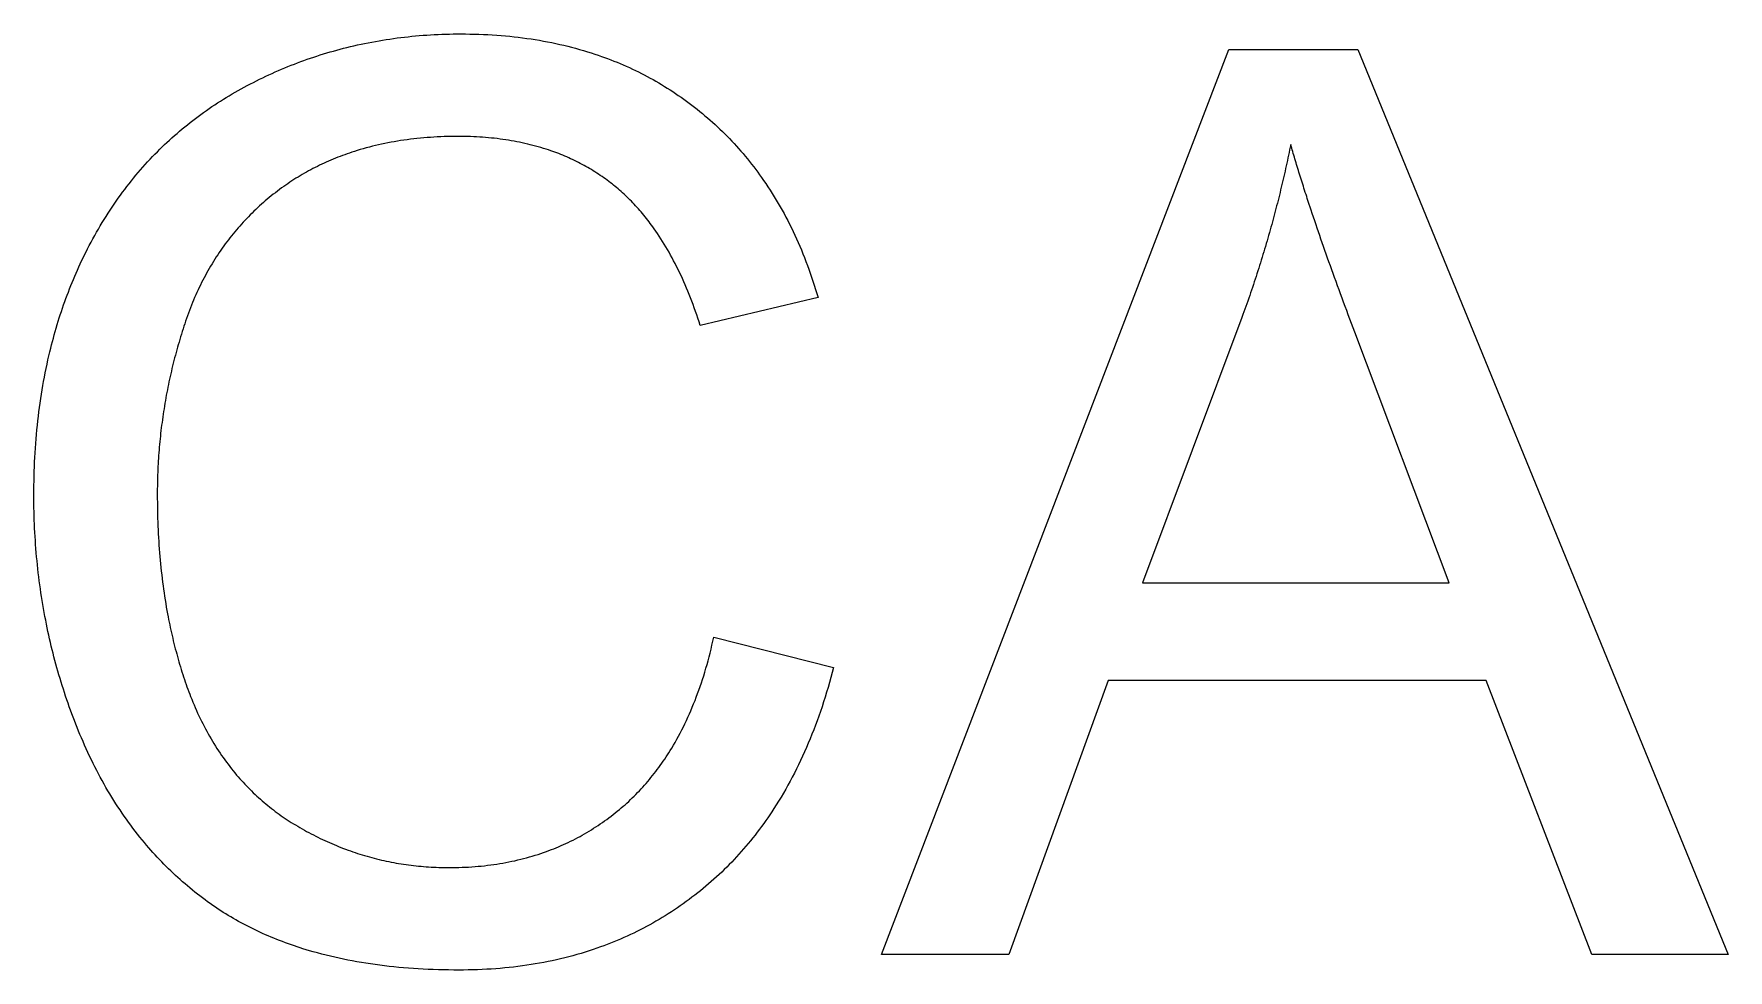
# Model space of a CAD drawing. Extents: x -115 to 95, y -60 to 60.
# Drawn here: x -68.6 to -62.98, y -1.55 to 1.55 of the extents above; entities that cross this region are included whole.
import ezdxf

# ---------------------------------------------------------------- set-up
doc = ezdxf.new("R2010")
doc.units = 0
doc.layers.add('ENGRAVE', color=5, linetype='Continuous')

msp = doc.modelspace()

# ---------------------------------------------------------------- linework, layer by layer
at = {"layer": 'ENGRAVE', "color": 5}
for points in [[(-67.9144, 1.369), (-67.9042, 1.3745), (-67.8941, 1.3799), (-67.8839, 1.3853), (-67.8737, 1.3906), (-67.8635, 1.3958), (-67.8532, 1.4008), (-67.8429, 1.4058), (-67.8325, 1.4108), (-67.8222, 1.4156), (-67.8118, 1.4203), (-67.8013, 1.425), (-67.7909, 1.4296), (-67.7804, 1.4341), (-67.7699, 1.4385), (-67.7593, 1.4428), (-67.7487, 1.4471), (-67.7381, 1.4512), (-67.7275, 1.4553), (-67.7168, 1.4593), (-67.7061, 1.4632), (-67.6954, 1.467), (-67.6846, 1.4707), (-67.6738, 1.4744), (-67.663, 1.4779), (-67.6521, 1.4814), (-67.6412, 1.4848), (-67.6303, 1.4881), (-67.6194, 1.4913), (-67.6085, 1.4945), (-67.5976, 1.4975), (-67.5865, 1.5005), (-67.5753, 1.5034), (-67.5638, 1.5063), (-67.5521, 1.5091), (-67.5404, 1.5119), (-67.5285, 1.5146), (-67.5167, 1.5172), (-67.5049, 1.5196), (-67.493, 1.522), (-67.4812, 1.5243), (-67.4693, 1.5265), (-67.4573, 1.5286), (-67.4453, 1.5306), (-67.4333, 1.5325), (-67.4212, 1.5343), (-67.4092, 1.536), (-67.397, 1.5377), (-67.3849, 1.5392), (-67.3727, 1.5407), (-67.3605, 1.542), (-67.3482, 1.5433), (-67.3359, 1.5444), (-67.3236, 1.5455), (-67.3113, 1.5465), (-67.2989, 1.5474), (-67.2865, 1.5482), (-67.274, 1.5489), (-67.2615, 1.5495), (-67.249, 1.55), (-67.2364, 1.5504), (-67.2238, 1.5507), (-67.2112, 1.5509), (-67.1985, 1.551), (-67.1859, 1.5512)], [(-67.1859, 1.5512), (-67.1708, 1.551), (-67.1557, 1.5508), (-67.1407, 1.5505), (-67.1257, 1.5501), (-67.1109, 1.5495), (-67.0961, 1.5488), (-67.0815, 1.548), (-67.0669, 1.547), (-67.0524, 1.5459), (-67.0379, 1.5446), (-67.0236, 1.5432), (-67.0093, 1.5418), (-66.9952, 1.5401), (-66.9811, 1.5384), (-66.967, 1.5365), (-66.9531, 1.5344), (-66.9393, 1.5323), (-66.9255, 1.53), (-66.9118, 1.5276), (-66.8982, 1.525), (-66.8846, 1.5223), (-66.8712, 1.5195), (-66.8578, 1.5166), (-66.8446, 1.5135), (-66.8314, 1.5104), (-66.8184, 1.5071), (-66.8053, 1.5036), (-66.7922, 1.4999), (-66.779, 1.4961), (-66.766, 1.4921), (-66.7533, 1.4882), (-66.7412, 1.4843), (-66.73, 1.4805), (-66.7193, 1.4768), (-66.709, 1.4731), (-66.6989, 1.4693), (-66.6886, 1.4653), (-66.6782, 1.4613), (-66.6678, 1.4571), (-66.6574, 1.4528), (-66.6472, 1.4484), (-66.637, 1.4439), (-66.627, 1.4394), (-66.6169, 1.4348), (-66.607, 1.43), (-66.5971, 1.4252), (-66.5872, 1.4202), (-66.5774, 1.4152), (-66.5677, 1.4101), (-66.558, 1.4049), (-66.5484, 1.3996), (-66.5388, 1.3942), (-66.5293, 1.3887), (-66.5199, 1.3831), (-66.5105, 1.3774), (-66.5012, 1.3716), (-66.4919, 1.3658), (-66.4827, 1.3598), (-66.4735, 1.3537), (-66.4645, 1.3475), (-66.4555, 1.3413), (-66.4465, 1.3349), (-66.4376, 1.3284), (-66.4287, 1.322)], [(-65.7902, -1.5), (-64.6381, 1.5)], [(-64.6381, 1.5), (-64.2104, 1.5)], [(-64.2104, 1.5), (-62.9826, -1.5)], [(-68.4239, 0.839), (-68.4181, 0.8501), (-68.4122, 0.8612), (-68.4063, 0.8722), (-68.4003, 0.8831), (-68.3942, 0.8939), (-68.388, 0.9046), (-68.3818, 0.9152), (-68.3754, 0.9258), (-68.369, 0.9362), (-68.3625, 0.9466), (-68.356, 0.9569), (-68.3493, 0.9671), (-68.3426, 0.9772), (-68.3358, 0.9872), (-68.3289, 0.9971), (-68.322, 1.007), (-68.315, 1.0167), (-68.3079, 1.0264), (-68.3007, 1.036), (-68.2935, 1.0455), (-68.2861, 1.0549), (-68.2787, 1.0642), (-68.2712, 1.0735), (-68.2637, 1.0826), (-68.2561, 1.0917), (-68.2484, 1.1006), (-68.2406, 1.1095), (-68.2327, 1.1183), (-68.2247, 1.1271), (-68.2166, 1.1358), (-68.2086, 1.1444), (-68.2005, 1.1527), (-68.1925, 1.1608), (-68.1846, 1.1687), (-68.1766, 1.1765), (-68.1686, 1.1842), (-68.1605, 1.1918), (-68.1523, 1.1994), (-68.144, 1.2069), (-68.1357, 1.2144), (-68.1272, 1.2217), (-68.1187, 1.229), (-68.1102, 1.2362), (-68.1016, 1.2433), (-68.0929, 1.2503), (-68.0841, 1.2573), (-68.0753, 1.2642), (-68.0664, 1.271), (-68.0574, 1.2777), (-68.0483, 1.2843), (-68.0392, 1.2909), (-68.03, 1.2974), (-68.0208, 1.3038), (-68.0115, 1.3101), (-68.0021, 1.3164), (-67.9926, 1.3225), (-67.9831, 1.3286), (-67.9735, 1.3347), (-67.9638, 1.3406), (-67.9541, 1.3464), (-67.9442, 1.3522), (-67.9343, 1.3578), (-67.9244, 1.3634), (-67.9144, 1.369)], [(-66.4287, 1.322), (-66.4198, 1.3151), (-66.4109, 1.3083), (-66.4021, 1.3014), (-66.3933, 1.2944), (-66.3847, 1.2873), (-66.3761, 1.2802), (-66.3676, 1.2729), (-66.3592, 1.2656), (-66.3509, 1.2582), (-66.3426, 1.2507), (-66.3345, 1.2431), (-66.3264, 1.2355), (-66.3184, 1.2277), (-66.3104, 1.2199), (-66.3026, 1.212), (-66.2948, 1.2041), (-66.2871, 1.196), (-66.2795, 1.1879), (-66.272, 1.1797), (-66.2646, 1.1714), (-66.2572, 1.163), (-66.2499, 1.1546), (-66.2427, 1.146), (-66.2356, 1.1374), (-66.2285, 1.1287), (-66.2215, 1.1198), (-66.2146, 1.111), (-66.2079, 1.1021), (-66.2013, 1.0933), (-66.1948, 1.0844), (-66.1882, 1.0752), (-66.1815, 1.0656), (-66.1745, 1.0554), (-66.1674, 1.0448), (-66.1603, 1.0339), (-66.1532, 1.0228), (-66.1463, 1.0118), (-66.1396, 1.0007), (-66.133, 0.9896), (-66.1265, 0.9784), (-66.1202, 0.967), (-66.1138, 0.9556), (-66.1076, 0.944), (-66.1015, 0.9323), (-66.0955, 0.9205), (-66.0896, 0.9086), (-66.0838, 0.8967), (-66.0782, 0.8846), (-66.0726, 0.8724), (-66.0671, 0.8601), (-66.0617, 0.8477), (-66.0564, 0.8352), (-66.0512, 0.8226), (-66.0462, 0.8099), (-66.0412, 0.7971), (-66.0363, 0.7842), (-66.0315, 0.7712), (-66.0269, 0.7582), (-66.0223, 0.7449), (-66.0179, 0.7316), (-66.0135, 0.7182), (-66.0093, 0.7046), (-66.0052, 0.691), (-66.001, 0.6774)], [(-67.1941, 1.2115), (-67.2058, 1.2113), (-67.2175, 1.2112), (-67.2292, 1.211), (-67.2409, 1.2107), (-67.2524, 1.2103), (-67.2639, 1.2097), (-67.2753, 1.2091), (-67.2866, 1.2084), (-67.2978, 1.2075), (-67.309, 1.2066), (-67.3202, 1.2056), (-67.3313, 1.2045), (-67.3423, 1.2033), (-67.3532, 1.202), (-67.3641, 1.2006), (-67.3749, 1.1991), (-67.3856, 1.1975), (-67.3963, 1.1958), (-67.4069, 1.194), (-67.4175, 1.1921), (-67.428, 1.1901), (-67.4384, 1.188), (-67.4487, 1.1858), (-67.459, 1.1835), (-67.4691, 1.1812), (-67.4792, 1.1787), (-67.4893, 1.1762), (-67.4994, 1.1735), (-67.5097, 1.1706), (-67.5198, 1.1677), (-67.5296, 1.1647), (-67.5389, 1.1618), (-67.5474, 1.1591), (-67.5554, 1.1564), (-67.5631, 1.1537), (-67.5707, 1.151), (-67.5784, 1.1482), (-67.5862, 1.1453), (-67.594, 1.1423), (-67.6018, 1.1392), (-67.6095, 1.136), (-67.6171, 1.1328), (-67.6246, 1.1296), (-67.6321, 1.1262), (-67.6396, 1.1229), (-67.647, 1.1194), (-67.6544, 1.1159), (-67.6618, 1.1123), (-67.6691, 1.1086), (-67.6764, 1.1049), (-67.6836, 1.1011), (-67.6907, 1.0972), (-67.6978, 1.0933), (-67.7049, 1.0893), (-67.7119, 1.0852), (-67.7189, 1.0811), (-67.7259, 1.0769), (-67.7328, 1.0727), (-67.7396, 1.0683), (-67.7464, 1.0639), (-67.7532, 1.0594), (-67.7599, 1.0549), (-67.7665, 1.0503), (-67.7732, 1.0457)], [(-66.6947, 1.0621), (-66.7004, 1.0662), (-66.7061, 1.0704), (-66.7118, 1.0744), (-66.7175, 1.0785), (-66.7233, 1.0825), (-66.7291, 1.0863), (-66.735, 1.0902), (-66.7409, 1.0939), (-66.7469, 1.0977), (-66.7529, 1.1013), (-66.759, 1.1049), (-66.765, 1.1085), (-66.7712, 1.1119), (-66.7773, 1.1153), (-66.7835, 1.1187), (-66.7898, 1.122), (-66.7961, 1.1252), (-66.8024, 1.1284), (-66.8088, 1.1315), (-66.8152, 1.1346), (-66.8216, 1.1376), (-66.8281, 1.1405), (-66.8346, 1.1434), (-66.8412, 1.1462), (-66.8479, 1.149), (-66.8546, 1.1517), (-66.8613, 1.1544), (-66.8679, 1.1569), (-66.8744, 1.1594), (-66.881, 1.1618), (-66.8879, 1.1642), (-66.8952, 1.1666), (-66.9032, 1.1692), (-66.9117, 1.1719), (-66.9204, 1.1746), (-66.9292, 1.1772), (-66.938, 1.1796), (-66.9467, 1.1819), (-66.9554, 1.1841), (-66.9642, 1.1863), (-66.9731, 1.1883), (-66.982, 1.1903), (-66.991, 1.1922), (-67.0001, 1.194), (-67.0092, 1.1957), (-67.0184, 1.1973), (-67.0277, 1.1988), (-67.037, 1.2003), (-67.0464, 1.2016), (-67.0558, 1.2029), (-67.0653, 1.2041), (-67.0748, 1.2052), (-67.0844, 1.2062), (-67.0941, 1.2071), (-67.1038, 1.2079), (-67.1136, 1.2087), (-67.1234, 1.2093), (-67.1334, 1.2099), (-67.1433, 1.2104), (-67.1534, 1.2108), (-67.1635, 1.211), (-67.1736, 1.2112), (-67.1838, 1.2114), (-67.1941, 1.2115)], [(-64.4335, 1.1849), (-64.4353, 1.176), (-64.4371, 1.1671), (-64.4389, 1.1582), (-64.4407, 1.1493), (-64.4426, 1.1405), (-64.4445, 1.1316), (-64.4464, 1.1227), (-64.4483, 1.1138), (-64.4503, 1.105), (-64.4522, 1.0961), (-64.4542, 1.0873), (-64.4563, 1.0784), (-64.4583, 1.0695), (-64.4604, 1.0607), (-64.4625, 1.0518), (-64.4646, 1.043), (-64.4667, 1.0341), (-64.4689, 1.0253), (-64.471, 1.0164), (-64.4732, 1.0076), (-64.4755, 0.9987), (-64.4777, 0.9899), (-64.48, 0.981), (-64.4823, 0.9722), (-64.4846, 0.9634), (-64.4869, 0.9545), (-64.4893, 0.9457), (-64.4916, 0.9369), (-64.494, 0.9281), (-64.4964, 0.9193), (-64.4989, 0.9105), (-64.5014, 0.9016), (-64.5039, 0.8926), (-64.5065, 0.8835), (-64.5091, 0.8744), (-64.5118, 0.8652), (-64.5144, 0.8561), (-64.5171, 0.8471), (-64.5198, 0.838), (-64.5225, 0.8289), (-64.5253, 0.8199), (-64.5281, 0.8108), (-64.5309, 0.8017), (-64.5337, 0.7927), (-64.5365, 0.7836), (-64.5394, 0.7746), (-64.5423, 0.7655), (-64.5452, 0.7565), (-64.5482, 0.7474), (-64.5511, 0.7384), (-64.5541, 0.7293), (-64.5571, 0.7203), (-64.5602, 0.7112), (-64.5632, 0.7022), (-64.5663, 0.6931), (-64.5694, 0.6841), (-64.5726, 0.6751), (-64.5757, 0.666), (-64.5789, 0.657), (-64.5821, 0.648), (-64.5853, 0.6389), (-64.5886, 0.6299), (-64.5919, 0.6209), (-64.5952, 0.6119)], [(-64.2207, 0.5628), (-64.2261, 0.5772), (-64.2315, 0.5916), (-64.2369, 0.6059), (-64.2423, 0.6202), (-64.2475, 0.6343), (-64.2527, 0.6483), (-64.2579, 0.6622), (-64.263, 0.676), (-64.268, 0.6897), (-64.273, 0.7033), (-64.278, 0.7168), (-64.2828, 0.7302), (-64.2877, 0.7435), (-64.2924, 0.7567), (-64.2972, 0.7699), (-64.3018, 0.7829), (-64.3064, 0.7957), (-64.311, 0.8085), (-64.3155, 0.8213), (-64.3199, 0.8339), (-64.3243, 0.8464), (-64.3287, 0.8589), (-64.333, 0.8712), (-64.3372, 0.8833), (-64.3413, 0.8952), (-64.3453, 0.9071), (-64.3494, 0.919), (-64.3535, 0.9312), (-64.3577, 0.9436), (-64.3618, 0.9558), (-64.3656, 0.9673), (-64.369, 0.9774), (-64.3718, 0.9858), (-64.3741, 0.9929), (-64.3762, 0.9993), (-64.3783, 1.0055), (-64.3804, 1.0121), (-64.3826, 1.019), (-64.3849, 1.026), (-64.3872, 1.033), (-64.3894, 1.0399), (-64.3915, 1.0466), (-64.3937, 1.0533), (-64.3958, 1.0599), (-64.3978, 1.0665), (-64.3999, 1.0731), (-64.402, 1.0796), (-64.404, 1.0861), (-64.406, 1.0926), (-64.408, 1.099), (-64.4099, 1.1054), (-64.4119, 1.1117), (-64.4138, 1.1181), (-64.4157, 1.1243), (-64.4176, 1.1305), (-64.4194, 1.1367), (-64.4213, 1.1429), (-64.4231, 1.149), (-64.4249, 1.1551), (-64.4266, 1.1611), (-64.4284, 1.1671), (-64.4301, 1.173), (-64.4318, 1.179), (-64.4335, 1.1849)], [(-67.7732, 1.0457), (-67.7802, 1.0406), (-67.7872, 1.0354), (-67.7941, 1.0302), (-67.801, 1.025), (-67.8078, 1.0196), (-67.8146, 1.0143), (-67.8212, 1.0088), (-67.8278, 1.0033), (-67.8344, 0.9978), (-67.8408, 0.9922), (-67.8472, 0.9866), (-67.8536, 0.9809), (-67.8599, 0.9751), (-67.8661, 0.9693), (-67.8722, 0.9635), (-67.8783, 0.9575), (-67.8844, 0.9516), (-67.8903, 0.9455), (-67.8962, 0.9395), (-67.902, 0.9333), (-67.9078, 0.9272), (-67.9135, 0.9209), (-67.9192, 0.9146), (-67.9247, 0.9083), (-67.9302, 0.9019), (-67.9357, 0.8954), (-67.9411, 0.8889), (-67.9464, 0.8824), (-67.9516, 0.8758), (-67.9568, 0.8692), (-67.9619, 0.8625), (-67.967, 0.8556), (-67.9721, 0.8486), (-67.9772, 0.8414), (-67.9823, 0.8342), (-67.9873, 0.8269), (-67.9923, 0.8195), (-67.9971, 0.8121), (-68.0019, 0.8047), (-68.0066, 0.7972), (-68.0112, 0.7896), (-68.0158, 0.782), (-68.0203, 0.7743), (-68.0247, 0.7666), (-68.029, 0.7588), (-68.0333, 0.7509), (-68.0375, 0.743), (-68.0417, 0.735), (-68.0458, 0.727), (-68.0498, 0.7189), (-68.0537, 0.7108), (-68.0576, 0.7026), (-68.0614, 0.6943), (-68.0651, 0.686), (-68.0688, 0.6776), (-68.0724, 0.6692), (-68.0759, 0.6607), (-68.0793, 0.6521), (-68.0827, 0.6435), (-68.086, 0.6348), (-68.0892, 0.6261), (-68.0924, 0.6173), (-68.0955, 0.6084), (-68.0986, 0.5996)], [(-66.3919, 0.5853), (-66.3957, 0.597), (-66.3996, 0.6087), (-66.4035, 0.6203), (-66.4075, 0.6318), (-66.4116, 0.6432), (-66.4157, 0.6544), (-66.4199, 0.6656), (-66.4242, 0.6765), (-66.4285, 0.6874), (-66.4328, 0.6982), (-66.4373, 0.7088), (-66.4418, 0.7194), (-66.4463, 0.7298), (-66.451, 0.7401), (-66.4556, 0.7503), (-66.4604, 0.7603), (-66.4652, 0.7702), (-66.4701, 0.7801), (-66.475, 0.7898), (-66.48, 0.7994), (-66.4851, 0.8089), (-66.4902, 0.8183), (-66.4954, 0.8275), (-66.5006, 0.8366), (-66.5058, 0.8455), (-66.5111, 0.8543), (-66.5165, 0.8631), (-66.5222, 0.8719), (-66.528, 0.8808), (-66.5339, 0.8896), (-66.5395, 0.8979), (-66.5447, 0.9054), (-66.5494, 0.9119), (-66.5536, 0.9177), (-66.5577, 0.9231), (-66.5617, 0.9284), (-66.5659, 0.9338), (-66.5702, 0.9393), (-66.5747, 0.9449), (-66.5791, 0.9504), (-66.5836, 0.9558), (-66.5881, 0.9611), (-66.5926, 0.9663), (-66.5971, 0.9715), (-66.6017, 0.9766), (-66.6063, 0.9816), (-66.6109, 0.9866), (-66.6156, 0.9916), (-66.6203, 0.9964), (-66.625, 1.0012), (-66.6298, 1.006), (-66.6346, 1.0107), (-66.6394, 1.0153), (-66.6443, 1.0198), (-66.6492, 1.0243), (-66.6541, 1.0288), (-66.6591, 1.0332), (-66.6641, 1.0375), (-66.6691, 1.0417), (-66.6742, 1.0459), (-66.6793, 1.05), (-66.6844, 1.0541), (-66.6896, 1.0581), (-66.6947, 1.0621)], [(-68.602, 0.0225), (-68.6019, 0.0384), (-68.6017, 0.0543), (-68.6015, 0.0701), (-68.6012, 0.0858), (-68.6007, 0.1015), (-68.6001, 0.1171), (-68.5995, 0.1326), (-68.5987, 0.148), (-68.5978, 0.1634), (-68.5968, 0.1787), (-68.5957, 0.1939), (-68.5945, 0.2091), (-68.5932, 0.2242), (-68.5918, 0.2392), (-68.5903, 0.2542), (-68.5887, 0.2691), (-68.587, 0.2839), (-68.5852, 0.2986), (-68.5833, 0.3133), (-68.5813, 0.3279), (-68.5792, 0.3425), (-68.5769, 0.3569), (-68.5746, 0.3713), (-68.5722, 0.3856), (-68.5697, 0.3998), (-68.5671, 0.4139), (-68.5643, 0.428), (-68.5615, 0.4422), (-68.5584, 0.4566), (-68.5553, 0.4708), (-68.5521, 0.4846), (-68.549, 0.4977), (-68.5461, 0.5098), (-68.5432, 0.5212), (-68.5404, 0.5322), (-68.5374, 0.5431), (-68.5344, 0.5541), (-68.5312, 0.5653), (-68.528, 0.5765), (-68.5247, 0.5877), (-68.5213, 0.5988), (-68.5178, 0.6098), (-68.5143, 0.6207), (-68.5108, 0.6315), (-68.5071, 0.6424), (-68.5034, 0.6531), (-68.4996, 0.6639), (-68.4957, 0.6746), (-68.4918, 0.6852), (-68.4877, 0.6958), (-68.4836, 0.7064), (-68.4795, 0.7169), (-68.4753, 0.7273), (-68.4709, 0.7377), (-68.4666, 0.7481), (-68.4621, 0.7584), (-68.4576, 0.7686), (-68.453, 0.7788), (-68.4484, 0.789), (-68.4436, 0.7991), (-68.4388, 0.8091), (-68.4339, 0.8191), (-68.4289, 0.8291), (-68.4239, 0.839)], [(-66.001, 0.6774), (-66.3919, 0.5853)], [(-68.0986, 0.5996), (-68.1014, 0.5909), (-68.1043, 0.5823), (-68.1071, 0.5736), (-68.1099, 0.5649), (-68.1126, 0.5562), (-68.1153, 0.5475), (-68.1179, 0.5388), (-68.1205, 0.5301), (-68.1231, 0.5213), (-68.1256, 0.5126), (-68.128, 0.5039), (-68.1304, 0.4951), (-68.1328, 0.4863), (-68.1351, 0.4776), (-68.1374, 0.4688), (-68.1396, 0.46), (-68.1418, 0.4512), (-68.1439, 0.4424), (-68.146, 0.4336), (-68.148, 0.4247), (-68.15, 0.4159), (-68.152, 0.407), (-68.1539, 0.3982), (-68.1557, 0.3893), (-68.1575, 0.3805), (-68.1593, 0.3716), (-68.161, 0.3627), (-68.1627, 0.3538), (-68.1643, 0.3449), (-68.1659, 0.336), (-68.1674, 0.3271), (-68.1689, 0.3181), (-68.1704, 0.3091), (-68.1718, 0.3001), (-68.1732, 0.291), (-68.1745, 0.2819), (-68.1758, 0.2728), (-68.177, 0.2638), (-68.1782, 0.2547), (-68.1793, 0.2456), (-68.1804, 0.2365), (-68.1815, 0.2274), (-68.1825, 0.2182), (-68.1834, 0.2091), (-68.1843, 0.2), (-68.1852, 0.1908), (-68.186, 0.1817), (-68.1868, 0.1725), (-68.1875, 0.1633), (-68.1882, 0.1541), (-68.1888, 0.1449), (-68.1894, 0.1357), (-68.1899, 0.1265), (-68.1904, 0.1173), (-68.1908, 0.1081), (-68.1912, 0.0988), (-68.1916, 0.0896), (-68.1919, 0.0803), (-68.1921, 0.071), (-68.1923, 0.0618), (-68.1925, 0.0525), (-68.1926, 0.0432), (-68.1926, 0.0339), (-68.1927, 0.0246)], [(-64.5952, 0.6119), (-64.9246, -0.2681)], [(-63.9076, -0.2681), (-64.2207, 0.5628)], [(-68.4444, -0.7817), (-68.4491, -0.7703), (-68.4538, -0.7589), (-68.4584, -0.7475), (-68.463, -0.736), (-68.4674, -0.7245), (-68.4718, -0.713), (-68.4761, -0.7015), (-68.4804, -0.6899), (-68.4845, -0.6783), (-68.4886, -0.6667), (-68.4927, -0.6551), (-68.4966, -0.6434), (-68.5005, -0.6317), (-68.5043, -0.62), (-68.508, -0.6082), (-68.5117, -0.5965), (-68.5153, -0.5847), (-68.5188, -0.5728), (-68.5222, -0.561), (-68.5256, -0.5491), (-68.5289, -0.5372), (-68.5321, -0.5253), (-68.5353, -0.5134), (-68.5383, -0.5014), (-68.5414, -0.4894), (-68.5443, -0.4773), (-68.5471, -0.4653), (-68.5499, -0.4532), (-68.5526, -0.4413), (-68.5552, -0.4292), (-68.5578, -0.4171), (-68.5603, -0.4047), (-68.5629, -0.392), (-68.5653, -0.3791), (-68.5678, -0.366), (-68.5701, -0.3529), (-68.5724, -0.3398), (-68.5745, -0.3268), (-68.5766, -0.3137), (-68.5786, -0.3006), (-68.5805, -0.2875), (-68.5823, -0.2743), (-68.584, -0.2611), (-68.5857, -0.2479), (-68.5873, -0.2347), (-68.5888, -0.2214), (-68.5902, -0.2081), (-68.5916, -0.1947), (-68.5928, -0.1814), (-68.594, -0.168), (-68.5951, -0.1546), (-68.5961, -0.1411), (-68.5971, -0.1276), (-68.5979, -0.1141), (-68.5987, -0.1006), (-68.5994, -0.087), (-68.6, -0.0734), (-68.6005, -0.0598), (-68.601, -0.0462), (-68.6013, -0.0325), (-68.6016, -0.0188), (-68.6018, -0.005), (-68.6019, 0.0087), (-68.602, 0.0225)], [(-68.1927, 0.0246), (-68.1926, 0.0114), (-68.1925, -0.0018), (-68.1924, -0.015), (-68.1922, -0.0281), (-68.1919, -0.0411), (-68.1915, -0.054), (-68.1911, -0.0669), (-68.1906, -0.0797), (-68.19, -0.0925), (-68.1894, -0.1052), (-68.1887, -0.1179), (-68.1879, -0.1305), (-68.1871, -0.1431), (-68.1862, -0.1556), (-68.1852, -0.168), (-68.1842, -0.1804), (-68.1831, -0.1927), (-68.1819, -0.2049), (-68.1807, -0.2171), (-68.1794, -0.2293), (-68.178, -0.2414), (-68.1766, -0.2534), (-68.1751, -0.2654), (-68.1736, -0.2773), (-68.172, -0.289), (-68.1703, -0.3007), (-68.1685, -0.3125), (-68.1667, -0.3243), (-68.1647, -0.3363), (-68.1627, -0.3482), (-68.1606, -0.3597), (-68.1587, -0.3705), (-68.1568, -0.3803), (-68.1551, -0.3894), (-68.1533, -0.3982), (-68.1515, -0.4068), (-68.1497, -0.4156), (-68.1477, -0.4246), (-68.1457, -0.4336), (-68.1437, -0.4426), (-68.1416, -0.4515), (-68.1395, -0.4603), (-68.1373, -0.469), (-68.1351, -0.4777), (-68.1329, -0.4864), (-68.1306, -0.4951), (-68.1283, -0.5037), (-68.1259, -0.5123), (-68.1235, -0.5209), (-68.1211, -0.5294), (-68.1186, -0.5378), (-68.116, -0.5463), (-68.1134, -0.5547), (-68.1108, -0.563), (-68.1081, -0.5714), (-68.1054, -0.5796), (-68.1027, -0.5879), (-68.0999, -0.5961), (-68.097, -0.6043), (-68.0942, -0.6124), (-68.0912, -0.6205), (-68.0882, -0.6286), (-68.0852, -0.6366), (-68.0822, -0.6446)], [(-64.9246, -0.2681), (-63.9076, -0.2681)], [(-66.66, -1.0191), (-66.6537, -1.0138), (-66.6475, -1.0084), (-66.6413, -1.003), (-66.6351, -0.9975), (-66.6291, -0.992), (-66.623, -0.9863), (-66.6171, -0.9806), (-66.6112, -0.9748), (-66.6054, -0.969), (-66.5996, -0.9631), (-66.5938, -0.9571), (-66.5882, -0.951), (-66.5825, -0.9449), (-66.577, -0.9387), (-66.5715, -0.9325), (-66.566, -0.9261), (-66.5606, -0.9197), (-66.5553, -0.9132), (-66.55, -0.9067), (-66.5448, -0.9001), (-66.5396, -0.8934), (-66.5345, -0.8867), (-66.5294, -0.8799), (-66.5244, -0.873), (-66.5194, -0.8659), (-66.5144, -0.8588), (-66.5096, -0.8517), (-66.5049, -0.8447), (-66.5004, -0.8378), (-66.4959, -0.8309), (-66.4913, -0.8235), (-66.4863, -0.8153), (-66.481, -0.8063), (-66.4753, -0.7965), (-66.4695, -0.7863), (-66.4637, -0.7759), (-66.4582, -0.7656), (-66.4529, -0.7553), (-66.4477, -0.745), (-66.4426, -0.7346), (-66.4376, -0.7241), (-66.4326, -0.7133), (-66.4277, -0.7025), (-66.4229, -0.6915), (-66.4183, -0.6804), (-66.4137, -0.6692), (-66.4092, -0.6579), (-66.4048, -0.6465), (-66.4005, -0.635), (-66.3962, -0.6233), (-66.3921, -0.6116), (-66.3881, -0.5997), (-66.3841, -0.5877), (-66.3803, -0.5756), (-66.3765, -0.5634), (-66.3729, -0.551), (-66.3693, -0.5386), (-66.3658, -0.526), (-66.3624, -0.5133), (-66.3591, -0.5005), (-66.356, -0.4876), (-66.3529, -0.4745), (-66.3499, -0.4613), (-66.3469, -0.4482)], [(-66.3469, -0.4482), (-65.9499, -0.5484)], [(-65.9499, -0.5484), (-65.9543, -0.565), (-65.9587, -0.5816), (-65.9633, -0.5981), (-65.9679, -0.6144), (-65.9727, -0.6306), (-65.9776, -0.6466), (-65.9827, -0.6625), (-65.9879, -0.6783), (-65.9932, -0.6939), (-65.9986, -0.7094), (-66.0041, -0.7247), (-66.0097, -0.7399), (-66.0155, -0.755), (-66.0214, -0.7699), (-66.0273, -0.7847), (-66.0335, -0.7994), (-66.0397, -0.8139), (-66.046, -0.8283), (-66.0525, -0.8426), (-66.0591, -0.8567), (-66.0658, -0.8707), (-66.0726, -0.8846), (-66.0796, -0.8983), (-66.0866, -0.9118), (-66.0937, -0.9252), (-66.1009, -0.9384), (-66.1083, -0.9516), (-66.116, -0.9648), (-66.1238, -0.978), (-66.1318, -0.9911), (-66.1397, -1.0037), (-66.1472, -1.0155), (-66.1543, -1.0264), (-66.1611, -1.0365), (-66.1677, -1.0462), (-66.1744, -1.0557), (-66.1812, -1.0653), (-66.1883, -1.075), (-66.1955, -1.0847), (-66.2028, -1.0943), (-66.2101, -1.1038), (-66.2175, -1.1132), (-66.2249, -1.1224), (-66.2325, -1.1315), (-66.2401, -1.1406), (-66.2478, -1.1495), (-66.2556, -1.1584), (-66.2634, -1.1672), (-66.2714, -1.1759), (-66.2794, -1.1845), (-66.2875, -1.193), (-66.2957, -1.2015), (-66.3039, -1.2098), (-66.3123, -1.218), (-66.3207, -1.2262), (-66.3292, -1.2342), (-66.3378, -1.2422), (-66.3464, -1.2501), (-66.3552, -1.2579), (-66.364, -1.2655), (-66.3729, -1.2731), (-66.3819, -1.2806), (-66.391, -1.288), (-66.4001, -1.2954)], [(-65.0392, -0.5914), (-65.3687, -1.5)], [(-63.7848, -0.5914), (-65.0392, -0.5914)], [(-63.4349, -1.5), (-63.7848, -0.5914)], [(-68.0822, -0.6446), (-68.0784, -0.6539), (-68.0746, -0.6631), (-68.0707, -0.6723), (-68.0668, -0.6815), (-68.0628, -0.6905), (-68.0588, -0.6995), (-68.0546, -0.7083), (-68.0504, -0.7171), (-68.0461, -0.7258), (-68.0418, -0.7344), (-68.0374, -0.743), (-68.0329, -0.7515), (-68.0284, -0.7599), (-68.0238, -0.7682), (-68.0191, -0.7764), (-68.0143, -0.7846), (-68.0095, -0.7927), (-68.0047, -0.8007), (-67.9997, -0.8086), (-67.9947, -0.8165), (-67.9896, -0.8243), (-67.9845, -0.832), (-67.9793, -0.8396), (-67.974, -0.8471), (-67.9687, -0.8546), (-67.9633, -0.8619), (-67.9578, -0.8692), (-67.9523, -0.8765), (-67.9465, -0.8838), (-67.9408, -0.891), (-67.935, -0.898), (-67.9294, -0.9047), (-67.924, -0.911), (-67.9187, -0.9171), (-67.9134, -0.923), (-67.908, -0.9289), (-67.9026, -0.9347), (-67.8971, -0.9405), (-67.8915, -0.9463), (-67.8858, -0.9521), (-67.8801, -0.9577), (-67.8743, -0.9633), (-67.8685, -0.9688), (-67.8627, -0.9743), (-67.8568, -0.9797), (-67.8508, -0.985), (-67.8448, -0.9903), (-67.8387, -0.9955), (-67.8326, -1.0006), (-67.8264, -1.0057), (-67.8202, -1.0107), (-67.8139, -1.0157), (-67.8076, -1.0206), (-67.8012, -1.0254), (-67.7947, -1.0302), (-67.7882, -1.0349), (-67.7817, -1.0395), (-67.7751, -1.0441), (-67.7684, -1.0486), (-67.7617, -1.0531), (-67.7549, -1.0574), (-67.7481, -1.0617), (-67.7412, -1.066), (-67.7343, -1.0703)], [(-67.9819, -1.3547), (-67.9908, -1.3488), (-67.9996, -1.3428), (-68.0084, -1.3368), (-68.0171, -1.3307), (-68.0257, -1.3246), (-68.0343, -1.3183), (-68.0428, -1.312), (-68.0512, -1.3055), (-68.0596, -1.2991), (-68.0679, -1.2925), (-68.0762, -1.2859), (-68.0844, -1.2791), (-68.0925, -1.2723), (-68.1006, -1.2655), (-68.1086, -1.2585), (-68.1166, -1.2515), (-68.1245, -1.2444), (-68.1323, -1.2372), (-68.1401, -1.23), (-68.1477, -1.2227), (-68.1554, -1.2153), (-68.1629, -1.2078), (-68.1705, -1.2003), (-68.1779, -1.1926), (-68.1854, -1.1848), (-68.1927, -1.177), (-68.2, -1.1692), (-68.2071, -1.1613), (-68.2141, -1.1535), (-68.2211, -1.1455), (-68.2281, -1.1374), (-68.2353, -1.1288), (-68.2428, -1.1198), (-68.2505, -1.1103), (-68.2582, -1.1006), (-68.2659, -1.0908), (-68.2734, -1.081), (-68.2807, -1.0712), (-68.288, -1.0613), (-68.2951, -1.0513), (-68.3022, -1.0412), (-68.3093, -1.031), (-68.3162, -1.0206), (-68.3231, -1.0102), (-68.33, -0.9997), (-68.3367, -0.9891), (-68.3433, -0.9784), (-68.3499, -0.9676), (-68.3564, -0.9567), (-68.3628, -0.9457), (-68.3692, -0.9346), (-68.3754, -0.9234), (-68.3816, -0.9121), (-68.3877, -0.9008), (-68.3937, -0.8893), (-68.3997, -0.8777), (-68.4055, -0.8661), (-68.4113, -0.8543), (-68.417, -0.8425), (-68.4227, -0.8305), (-68.4282, -0.8184), (-68.4336, -0.8062), (-68.439, -0.794), (-68.4444, -0.7817)], [(-67.2248, -1.2115), (-67.2139, -1.2113), (-67.203, -1.2112), (-67.1921, -1.211), (-67.1814, -1.2106), (-67.1706, -1.2102), (-67.16, -1.2096), (-67.1494, -1.2089), (-67.1388, -1.2081), (-67.1283, -1.2072), (-67.1179, -1.2063), (-67.1075, -1.2052), (-67.0972, -1.204), (-67.0869, -1.2027), (-67.0767, -1.2013), (-67.0665, -1.1998), (-67.0564, -1.1982), (-67.0464, -1.1965), (-67.0364, -1.1946), (-67.0265, -1.1927), (-67.0166, -1.1907), (-67.0067, -1.1886), (-66.9969, -1.1863), (-66.9872, -1.184), (-66.9776, -1.1815), (-66.968, -1.179), (-66.9585, -1.1764), (-66.949, -1.1736), (-66.9395, -1.1707), (-66.9299, -1.1677), (-66.9205, -1.1646), (-66.9112, -1.1614), (-66.9023, -1.1583), (-66.8937, -1.1551), (-66.8855, -1.152), (-66.8774, -1.1488), (-66.8695, -1.1456), (-66.8614, -1.1423), (-66.8534, -1.1388), (-66.8454, -1.1352), (-66.8374, -1.1316), (-66.8294, -1.1279), (-66.8216, -1.1241), (-66.8138, -1.1202), (-66.806, -1.1162), (-66.7983, -1.1122), (-66.7906, -1.108), (-66.783, -1.1038), (-66.7754, -1.0995), (-66.7678, -1.0951), (-66.7603, -1.0906), (-66.7528, -1.0861), (-66.7454, -1.0814), (-66.7381, -1.0767), (-66.7307, -1.0719), (-66.7235, -1.067), (-66.7162, -1.062), (-66.709, -1.0569), (-66.7019, -1.0518), (-66.6948, -1.0466), (-66.6877, -1.0412), (-66.6807, -1.0358), (-66.6738, -1.0303), (-66.6669, -1.0247), (-66.66, -1.0191)], [(-67.7343, -1.0703), (-67.7269, -1.0746), (-67.7195, -1.0789), (-67.7121, -1.0832), (-67.7047, -1.0874), (-67.6973, -1.0915), (-67.6898, -1.0955), (-67.6823, -1.0995), (-67.6748, -1.1034), (-67.6673, -1.1072), (-67.6598, -1.1109), (-67.6522, -1.1146), (-67.6447, -1.1183), (-67.6371, -1.1218), (-67.6294, -1.1253), (-67.6218, -1.1287), (-67.6142, -1.1321), (-67.6065, -1.1353), (-67.5988, -1.1385), (-67.5911, -1.1417), (-67.5834, -1.1447), (-67.5756, -1.1477), (-67.5679, -1.1507), (-67.5601, -1.1535), (-67.5523, -1.1563), (-67.5444, -1.1591), (-67.5366, -1.1617), (-67.5287, -1.1643), (-67.5209, -1.1668), (-67.513, -1.1693), (-67.505, -1.1716), (-67.4971, -1.174), (-67.4892, -1.1762), (-67.4812, -1.1784), (-67.4732, -1.1805), (-67.4652, -1.1825), (-67.4572, -1.1845), (-67.4491, -1.1864), (-67.4411, -1.1882), (-67.433, -1.1899), (-67.4249, -1.1916), (-67.4168, -1.1932), (-67.4086, -1.1948), (-67.4005, -1.1963), (-67.3923, -1.1977), (-67.3841, -1.199), (-67.3759, -1.2003), (-67.3676, -1.2015), (-67.3594, -1.2026), (-67.3511, -1.2037), (-67.3428, -1.2047), (-67.3345, -1.2056), (-67.3262, -1.2065), (-67.3178, -1.2073), (-67.3095, -1.208), (-67.3011, -1.2087), (-67.2927, -1.2093), (-67.2843, -1.2098), (-67.2758, -1.2102), (-67.2674, -1.2106), (-67.2589, -1.2109), (-67.2504, -1.2111), (-67.2418, -1.2113), (-67.2333, -1.2114), (-67.2248, -1.2115)], [(-66.4001, -1.2954), (-66.4096, -1.3027), (-66.4192, -1.31), (-66.4287, -1.3173), (-66.4384, -1.3244), (-66.4481, -1.3314), (-66.4579, -1.3383), (-66.4678, -1.3451), (-66.4777, -1.3517), (-66.4877, -1.3583), (-66.4978, -1.3647), (-66.5079, -1.371), (-66.518, -1.3773), (-66.5283, -1.3834), (-66.5386, -1.3894), (-66.5489, -1.3953), (-66.5594, -1.4011), (-66.5698, -1.4068), (-66.5804, -1.4123), (-66.591, -1.4178), (-66.6017, -1.4231), (-66.6124, -1.4284), (-66.6231, -1.4335), (-66.634, -1.4385), (-66.645, -1.4434), (-66.656, -1.4482), (-66.6671, -1.453), (-66.6782, -1.4575), (-66.6893, -1.462), (-66.7002, -1.4662), (-66.7113, -1.4704), (-66.7226, -1.4746), (-66.7345, -1.4788), (-66.7471, -1.483), (-66.7602, -1.4874), (-66.7737, -1.4916), (-66.7872, -1.4957), (-66.8007, -1.4997), (-66.8142, -1.5034), (-66.8277, -1.507), (-66.8412, -1.5104), (-66.8549, -1.5138), (-66.8686, -1.5169), (-66.8825, -1.52), (-66.8965, -1.5229), (-66.9105, -1.5256), (-66.9246, -1.5283), (-66.9388, -1.5307), (-66.953, -1.5331), (-66.9673, -1.5353), (-66.9818, -1.5373), (-66.9963, -1.5392), (-67.0108, -1.541), (-67.0255, -1.5426), (-67.0402, -1.5441), (-67.055, -1.5454), (-67.0699, -1.5466), (-67.0849, -1.5477), (-67.1, -1.5486), (-67.1151, -1.5494), (-67.1303, -1.55), (-67.1457, -1.5505), (-67.1611, -1.5508), (-67.1765, -1.551), (-67.192, -1.5512)], [(-67.192, -1.5512), (-67.2092, -1.551), (-67.2264, -1.5508), (-67.2435, -1.5505), (-67.2605, -1.5502), (-67.2773, -1.5496), (-67.294, -1.5489), (-67.3106, -1.5481), (-67.3271, -1.5471), (-67.3434, -1.5461), (-67.3597, -1.5449), (-67.3758, -1.5436), (-67.3918, -1.5421), (-67.4077, -1.5405), (-67.4235, -1.5389), (-67.4392, -1.537), (-67.4548, -1.5351), (-67.4702, -1.533), (-67.4855, -1.5308), (-67.5007, -1.5285), (-67.5158, -1.526), (-67.5309, -1.5235), (-67.5458, -1.5207), (-67.5605, -1.5179), (-67.5751, -1.515), (-67.5894, -1.512), (-67.6037, -1.5088), (-67.618, -1.5055), (-67.6325, -1.5019), (-67.6471, -1.4982), (-67.6616, -1.4943), (-67.6753, -1.4905), (-67.688, -1.4869), (-67.6993, -1.4835), (-67.7094, -1.4804), (-67.719, -1.4774), (-67.7284, -1.4743), (-67.738, -1.471), (-67.7479, -1.4676), (-67.7578, -1.4641), (-67.7677, -1.4606), (-67.7774, -1.4569), (-67.787, -1.4533), (-67.7965, -1.4495), (-67.806, -1.4457), (-67.8154, -1.4419), (-67.8247, -1.4379), (-67.834, -1.4339), (-67.8432, -1.4298), (-67.8524, -1.4256), (-67.8615, -1.4214), (-67.8705, -1.4171), (-67.8794, -1.4127), (-67.8883, -1.4082), (-67.8972, -1.4037), (-67.9059, -1.3991), (-67.9146, -1.3945), (-67.9233, -1.3898), (-67.9319, -1.385), (-67.9404, -1.3801), (-67.9488, -1.3752), (-67.9571, -1.3701), (-67.9654, -1.365), (-67.9737, -1.3599), (-67.9819, -1.3547)], [(-65.3687, -1.5), (-65.7902, -1.5)], [(-62.9826, -1.5), (-63.4349, -1.5)]]:
    msp.add_lwpolyline(points, dxfattribs=at)

doc.saveas('drawing.dxf')
